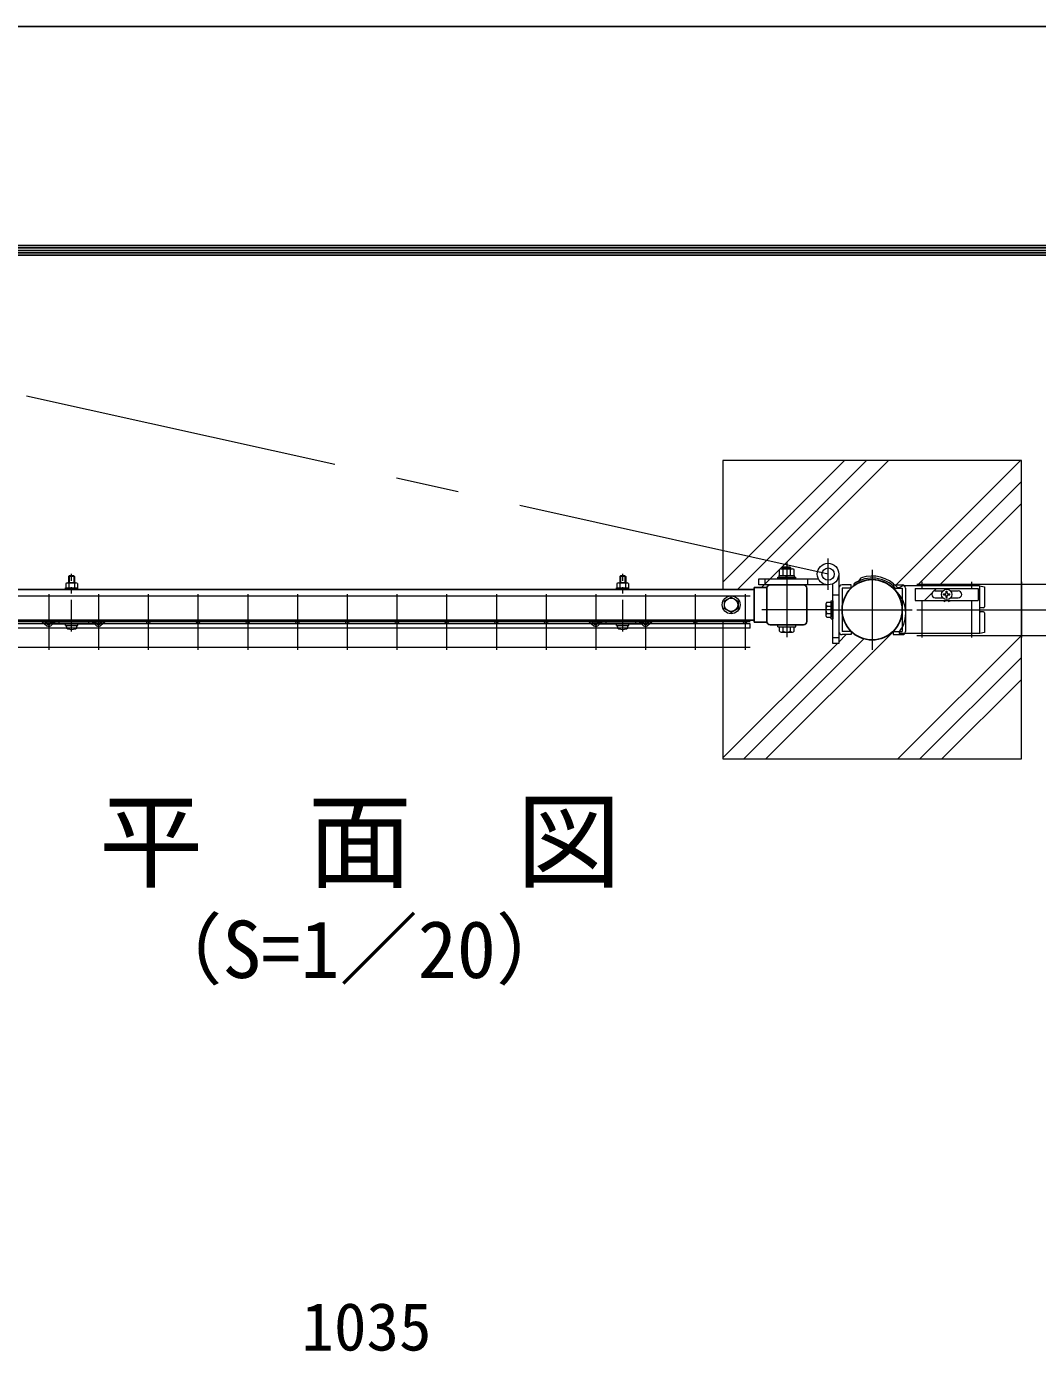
# Model space of a CAD drawing. Units: millimetres, scale not verified. Extents: x -4200 to 4200, y -2970 to 2970.
# Drawn here: x -2444 to -1428, y 1638 to 2970 of the extents above; entities that cross this region are included whole.
import ezdxf
from ezdxf.enums import TextEntityAlignment as Align

# ---------------------------------------------------------------- set-up
doc = ezdxf.new("R2010")
doc.units = ezdxf.units.MM
doc.header["$LTSCALE"] = 10
doc.linetypes.add('USER1', pattern=[50.8, 31.75, -6.35, 6.35, -6.35])
for name, color, linetype, lineweight in [('0-0_D-TTL-TXT', 7, 'Continuous', 25), ('0-3_D-STR1', 1, 'Continuous', 25), ('0-4_D-BMK', 2, 'USER1', 13), ('0-5_D-STR-DIM', 7, 'Continuous', 13), ('0-8_D-STR3', 3, 'Continuous', 13), ('0-9_D-DCR-HCH', 7, 'Continuous', 13), ('0-B_D-TTL', 7, 'Continuous', 25), ('0-C_D-STR2', 7, 'Continuous', 13)]:
    doc.layers.add(name, color=color, linetype=linetype, lineweight=lineweight)
doc.styles.add('ＭＳ ゴシック', font='')
doc.styles.get('ＭＳ ゴシック').set_extended_font_data('MS Gothic')

# ---------------------------------------------------------------- blocks, each defined once
blk = doc.blocks.new('A$C5ded3bdc')
at = {"layer": '0-4_D-BMK'}
blk.add_line((0, -75), (0, 504), dxfattribs=at)
at = {"layer": '0-8_D-STR3'}
for p, q in [((-57.5, 404.8), (-57.5, 363)), ((-43.3, 413), (43.3, 413)), ((-23, 484), (-30, 477)), ((30, 477), (-30, 477)), ((-30, 477), (-30, 413)), ((-29.1, 404.8), (-29.1, 363)), ((-23, 484), (-23, 413)), ((23, 484), (-23, 484)), ((23, 484), (23, 413)), ((23, 484), (30, 477)), ((29.1, 404.8), (29.1, 363)), ((30, 477), (30, 413)), ((57.5, 404.8), (57.5, 363)), ((-62.5, 363), (62.5, 363)), ((-62.5, 347), (-62.5, 363)), ((-62.5, 347), (62.5, 347)), ((-57.5, 363), (57.5, 363)), ((62.5, 347), (62.5, 363)), ((-62.5, 0), (62.5, 0)), ((-62.5, -16), (-62.5, 0)), ((62.5, -16), (62.5, 0)), ((-62.5, -16), (62.5, -16)), ((-51.8, -16), (51.8, -16)), ((-51.8, -31.3), (-51.8, -16)), ((51.8, -31.6), (51.8, -16))]:
    blk.add_line(p, q, dxfattribs=at)
for centre, radius, start, end in [((-43.3, 396.6), 16.4, 30, 150), ((0, 357.2), 55.8, 58.543, 121.457), ((43.3, 396.6), 16.4, 30, 150), ((-32.8, -31.3), 19, 180, 253.92714), ((0.7, 85), 140, 253.92714, 285.41383), ((32.8, -31.6), 19, 285.41383, 0)]:
    blk.add_arc(centre, radius, start, end, dxfattribs=at)

msp = doc.modelspace()

# ---------------------------------------------------------------- linework, layer by layer
at = {"layer": '0-3_D-STR1'}
for p, q in [((-2530.8, 2404.24), (-1712.8, 2404.24)), ((-1712.8, 2406.19), (-1712.8, 2371.29)), ((-1712.8, 2406.19), (-1699.8, 2406.19)), ((-1712.8, 2406.19), (-1712.8, 2371.29)), ((-1712.8, 2406.19), (-1699.8, 2406.19)), ((-1699.8, 2371.94), (-1699.8, 2405.54)), ((-1696.6, 2408.74), (-1663, 2408.74)), ((-1666.8, 2408.74), (-1692.8, 2408.74)), ((-1659.8, 2405.54), (-1659.8, 2371.94)), ((-1712.8, 2373.24), (-2530.8, 2373.24)), ((-1712.8, 2371.29), (-1699.8, 2371.29)), ((-1712.8, 2371.29), (-1699.8, 2371.29)), ((-1696.6, 2368.74), (-1663, 2368.74))]:
    msp.add_line(p, q, dxfattribs=at)
msp.add_circle((-1594.05, 2383.74), 30.25, dxfattribs=at)
for centre, start, end in [((-1696.6, 2405.54), 90.00008, 179.99897), ((-1663, 2405.54), 0, 90.00008), ((-1696.6, 2371.94), 179.99897, 269.99957), ((-1663, 2371.94), 269.99957, 0)]:
    msp.add_arc(centre, 3.2, start, end, dxfattribs=at)
at = {"layer": '0-4_D-BMK'}
for p, q in [((-1638.37, 2419.59), (-2571.58, 2626.76)), ((-1679.8, 2431.74), (-1679.8, 2356.24)), ((-1638.37, 2403.91), (-1638.37, 2435.28)), ((-1594.05, 2423.99), (-1594.05, 2343.49)), ((-1634.3, 2383.74), (-1705.1, 2383.74)), ((-1634.3, 2383.74), (-1553.8, 2383.74))]:
    msp.add_line(p, q, dxfattribs=at)
at = {"layer": '0-5_D-STR-DIM'}
msp.add_lwpolyline([(-1744.05, 2373.24), (-1744.05, 2233.74), (-1444.05, 2233.74), (-1444.05, 2533.74), (-1744.05, 2533.74), (-1744.05, 2404.24)], dxfattribs=at)
at = {"layer": '0-8_D-STR3'}
for p, q in [((-1687.3, 2418.34), (-1687.3, 2424.14)), ((-1685.57, 2424.84), (-1674.03, 2424.84)), ((-1683.8, 2425.74), (-1682.8, 2426.74)), ((-1683.8, 2424.84), (-1683.8, 2425.74)), ((-1683.55, 2418.34), (-1683.55, 2424.14)), ((-1676.8, 2424.84), (-1676.8, 2426.74)), ((-1676.05, 2418.34), (-1676.05, 2424.14)), ((-1675.8, 2424.84), (-1675.8, 2425.74)), ((-1672.3, 2418.34), (-1672.3, 2424.14)), ((-1708.08, 2414.74), (-1648.07, 2414.74)), ((-1702.08, 2414.74), (-1702.08, 2408.74)), ((-1688.8, 2414.74), (-1688.8, 2416.34)), ((-1688.8, 2416.34), (-1670.8, 2416.34)), ((-1670.8, 2414.74), (-1688.8, 2414.74)), ((-1687.5, 2416.34), (-1672.1, 2416.34)), ((-1687.3, 2418.34), (-1672.3, 2418.34)), ((-1680.86, 2416.34), (-1679.71, 2418.34)), ((-1680.17, 2416.34), (-1679.02, 2418.34)), ((-1672.1, 2416.34), (-1672.1, 2418.34)), ((-1670.8, 2414.74), (-1670.8, 2416.34)), ((-1659.08, 2414.74), (-1659.08, 2408.74)), ((-1607.51, 2412.61), (-1604.92, 2415.8)), ((-1633.52, 2349.88), (-1633.52, 2409.89)), ((-1633.52, 2398.88), (-1627.52, 2398.88)), ((-1615.02, 2405.54), (-1624.32, 2405.54)), ((-1624.32, 2405.54), (-1624.32, 2361.94)), ((-1611.4, 2408.52), (-1612.31, 2409.83)), ((-1573.07, 2405.54), (-1573.07, 2408.74)), ((-1573.07, 2408.74), (-1563.77, 2408.74)), ((-1573.07, 2405.54), (-1563.77, 2405.54)), ((-1567.21, 2405.84), (-1567.68, 2405.84)), ((-1563.13, 2407.74), (-1567.21, 2405.84)), ((-1563.77, 2405.54), (-1563.77, 2361.94)), ((-1486.05, 2407.74), (-1563.13, 2407.74)), ((-1560.57, 2405.54), (-1560.57, 2361.94)), ((-1550.8, 2405.17), (-1550.8, 2393.17)), ((-1530.55, 2402.67), (-1522.96, 2402.67)), ((-1522.2, 2399.67), (-1520.55, 2399.67)), ((-1522.2, 2398.67), (-1522.2, 2399.67)), ((-1522.2, 2398.67), (-1520.55, 2398.67)), ((-1519.55, 2400.67), (-1519.55, 2402.32)), ((-1519.55, 2402.32), (-1518.55, 2402.32)), ((-1519.55, 2396.02), (-1519.55, 2397.67)), ((-1518.55, 2400.67), (-1518.55, 2402.32)), ((-1518.55, 2396.02), (-1518.55, 2397.67)), ((-1517.55, 2399.67), (-1515.9, 2399.67)), ((-1517.55, 2398.67), (-1515.9, 2398.67)), ((-1515.9, 2398.67), (-1515.9, 2399.67)), ((-1515.13, 2402.67), (-1507.55, 2402.67)), ((-1486.05, 2407.74), (-1486.05, 2359.74)), ((-1486.05, 2407.74), (-1481.05, 2406.74)), ((-1481.05, 2406.74), (-1481.05, 2386.74)), ((-1735.8, 2396.49), (-1742.8, 2392.45)), ((-1742.8, 2392.45), (-1742.8, 2385.04)), ((-1735.8, 2380.99), (-1742.8, 2385.04)), ((-1735.8, 2396.49), (-1728.8, 2392.45)), ((-1735.8, 2380.99), (-1728.8, 2385.04)), ((-1728.8, 2392.45), (-1728.8, 2385.04)), ((-1640.62, 2389.37), (-1640.62, 2378.11)), ((-1639.54, 2391.24), (-1635.12, 2391.24)), ((-1639.54, 2387.5), (-1635.12, 2387.5)), ((-1635.12, 2374.74), (-1635.12, 2392.74)), ((-1635.12, 2391.24), (-1635.12, 2376.24)), ((-1550.8, 2393.17), (-1487.3, 2393.17)), ((-1530.55, 2395.67), (-1522.96, 2395.67)), ((-1520.65, 2393.17), (-1520.93, 2392.15)), ((-1519.55, 2396.02), (-1518.55, 2396.02)), ((-1517.44, 2393.17), (-1517.16, 2392.15)), ((-1515.13, 2395.67), (-1507.55, 2395.67)), ((-1482.05, 2385.74), (-1485.05, 2385.74)), ((-2428.51, 2371.73), (-2427.47, 2372.94)), ((-2428.51, 2371.73), (-2423.8, 2367.68)), ((-2427.47, 2372.94), (-2422.76, 2368.89)), ((-2418.87, 2370.73), (-2420.86, 2368.91)), ((-2417.8, 2371.14), (-2415.3, 2371.14)), ((-2415.3, 2372.94), (-2378.3, 2372.94)), ((-2415.3, 2371.14), (-2415.3, 2372.94)), ((-2378.3, 2371.14), (-2415.3, 2371.14)), ((-2411.8, 2371.14), (-2411.8, 2369.54)), ((-2381.8, 2371.14), (-2381.8, 2369.54)), ((-2378.3, 2371.14), (-2378.3, 2372.94)), ((-2378.3, 2371.14), (-2375.8, 2371.14)), ((-2374.72, 2370.73), (-2372.73, 2368.91)), ((-2366.13, 2372.94), (-2370.84, 2368.89)), ((-2365.08, 2371.73), (-2369.79, 2367.68)), ((-2365.08, 2371.73), (-2366.13, 2372.94)), ((-1878.51, 2371.73), (-1877.47, 2372.94)), ((-1878.51, 2371.73), (-1873.8, 2367.68)), ((-1877.47, 2372.94), (-1872.76, 2368.89)), ((-1868.87, 2370.73), (-1870.86, 2368.91)), ((-1867.8, 2371.14), (-1865.3, 2371.14)), ((-1865.3, 2372.94), (-1828.3, 2372.94)), ((-1865.3, 2371.14), (-1865.3, 2372.94)), ((-1828.3, 2371.14), (-1865.3, 2371.14)), ((-1861.8, 2371.14), (-1861.8, 2369.54)), ((-1831.8, 2371.14), (-1831.8, 2369.54)), ((-1828.3, 2371.14), (-1828.3, 2372.94)), ((-1828.3, 2371.14), (-1825.8, 2371.14)), ((-1824.72, 2370.73), (-1822.73, 2368.91)), ((-1816.13, 2372.94), (-1820.84, 2368.89)), ((-1815.08, 2371.73), (-1819.79, 2367.68)), ((-1815.08, 2371.73), (-1816.13, 2372.94)), ((-1639.54, 2379.99), (-1635.12, 2379.99)), ((-1639.54, 2376.24), (-1635.12, 2376.24)), ((-1635.12, 2374.74), (-1633.52, 2374.74)), ((-1482.05, 2381.74), (-1485.05, 2381.74)), ((-1481.05, 2380.74), (-1481.05, 2360.74)), ((-2417.8, 2369.54), (-2419.78, 2367.73)), ((-2417.8, 2369.54), (-2375.8, 2369.54)), ((-2375.8, 2369.54), (-2373.81, 2367.73)), ((-1867.8, 2369.54), (-1869.78, 2367.73)), ((-1867.8, 2369.54), (-1825.8, 2369.54)), ((-1825.8, 2369.54), (-1823.81, 2367.73)), ((-1688.8, 2368.74), (-1670.8, 2368.74)), ((-1688.8, 2366.74), (-1688.8, 2368.74)), ((-1688.8, 2366.74), (-1670.8, 2366.74)), ((-1687.3, 2362.32), (-1687.3, 2366.74)), ((-1687.3, 2366.74), (-1672.3, 2366.74)), ((-1685.43, 2361.24), (-1674.17, 2361.24)), ((-1683.55, 2362.32), (-1683.55, 2366.74)), ((-1676.04, 2362.32), (-1676.04, 2366.74)), ((-1672.3, 2362.32), (-1672.3, 2366.74)), ((-1670.8, 2366.74), (-1670.8, 2368.74)), ((-1615.02, 2361.94), (-1624.32, 2361.94)), ((-1573.07, 2361.94), (-1563.77, 2361.94)), ((-1566.85, 2361.34), (-1566.85, 2359.74)), ((-1486.05, 2359.74), (-1566.85, 2359.74)), ((-1481.05, 2360.74), (-1485.78, 2359.8)), ((-1633.52, 2355.88), (-1627.52, 2355.88))]:
    msp.add_line(p, q, dxfattribs=at)
for points in [[(-1683.8, 2425.74), (-1675.8, 2425.74), (-1676.8, 2426.74)], [(-1682.8, 2424.84), (-1682.8, 2426.74), (-1676.8, 2426.74)], [(-1638.37, 2408.74), (-1708.08, 2408.74), (-1708.08, 2414.74)], [(-1687.5, 2416.34), (-1687.5, 2418.34), (-1672.1, 2418.34)], [(-1627.52, 2419.59), (-1627.52, 2349.88), (-1633.52, 2349.88)], [(-1606.83, 2411.16), (-1607.51, 2412.61), (-1604.92, 2415.8)], [(-1615.02, 2405.54), (-1615.02, 2408.74), (-1624.32, 2408.74)], [(-1550.8, 2405.17), (-1487.3, 2405.17), (-1487.3, 2393.17)], [(-1635.12, 2392.74), (-1633.52, 2392.74), (-1633.52, 2374.74)], [(-1615.02, 2361.94), (-1615.02, 2358.74), (-1624.32, 2358.74)], [(-1573.07, 2361.94), (-1573.07, 2358.74), (-1563.77, 2358.74)]]:
    msp.add_lwpolyline(points, dxfattribs=at)
for centre, radius in [((-1638.37, 2419.59), 10.85), ((-1638.37, 2419.59), 6.15), ((-1735.8, 2388.74), 9), ((-1519.05, 2399.17), 5.25), ((-1735.8, 2388.74), 6.71)]:
    msp.add_circle(centre, radius, dxfattribs=at)
for centre, radius, start, end in [((-1685.42, 2422), 2.85, 48.83491, 131.16509), ((-1679.8, 2414.45), 10.39, 68.85295, 111.14705), ((-1674.17, 2422), 2.85, 48.86505, 131.13495), ((-1594.05, 2383.74), 31.85, 41.66427, 125), ((-1594.05, 2383.74), 30.25, 40.82839, 125), ((-1594.05, 2383.74), 33.85, 41.95504, 108.73594), ((-1624.32, 2405.54), 3.2, 90, 180), ((-1590.49, 2380.22), 30.25, 321.39147, 50.00867), ((-1567.86, 2407.04), 3.2, 221.66427, 230.22461), ((-1567.68, 2407.44), 1.6, 221.95504, 270), ((-1563.77, 2405.54), 3.2, 360, 90), ((-1530.55, 2399.17), 3.5, 90, 270), ((-1520.55, 2400.67), 1, 270, 0), ((-1520.55, 2397.67), 1, 0, 90), ((-1517.55, 2400.67), 1, 180, 270), ((-1517.55, 2397.67), 1, 90, 180), ((-1507.55, 2399.17), 3.5, 270, 90), ((-1638.46, 2389.37), 2.16, 120, 240), ((-1633.54, 2383.74), 7.08, 147.93138, 212.06862), ((-1485.05, 2384.74), 1, 90, 180), ((-1482.05, 2386.74), 1, 270, 0), ((-2417.8, 2369.54), 1.6, 90, 132.38442), ((-2375.8, 2369.54), 1.6, 47.61558, 90), ((-1867.8, 2369.54), 1.6, 90, 132.38442), ((-1825.8, 2369.54), 1.6, 47.61558, 90), ((-1638.46, 2378.11), 2.16, 120, 240), ((-1485.05, 2382.74), 1, 180, 270), ((-1482.05, 2380.74), 1, 0, 90), ((-2421.82, 2369.97), 3.03, 229.26286, 312.38442), ((-2421.82, 2369.97), 1.43, 229.26286, 312.38442), ((-2371.77, 2369.97), 3.03, 227.61558, 310.73714), ((-2371.77, 2369.97), 1.43, 227.61558, 310.73714), ((-1871.82, 2369.97), 3.03, 229.26286, 312.38442), ((-1871.82, 2369.97), 1.43, 229.26286, 312.38442), ((-1821.77, 2369.97), 3.03, 227.61558, 310.73714), ((-1821.77, 2369.97), 1.43, 227.61558, 310.73714), ((-1685.43, 2363.4), 2.16, 210, 330), ((-1679.8, 2368.32), 7.08, 237.93138, 302.06862), ((-1674.17, 2363.4), 2.16, 210, 330), ((-1624.32, 2361.94), 3.2, 180, 270), ((-1563.77, 2361.94), 3.2, 270, 0)]:
    msp.add_arc(centre, radius, start, end, dxfattribs=at)
for major_axis, start_param, end_param in [((8.21, 0), 4.1228677, 4.4809795), ((-8.21, 0), 1.8022058, 2.1603176)]:
    msp.add_ellipse((-1519.05, 2399.17), major_axis=major_axis, ratio=0.879385, start_param=start_param, end_param=end_param, dxfattribs=at)
at = {"layer": '0-9_D-DCR-HCH'}
for p, q in [((-1744.05, 2411.53), (-1621.83, 2533.74)), ((-1729.24, 2404.24), (-1599.74, 2533.74)), ((-1687.08, 2424.31), (-1577.64, 2533.74)), ((-1570.06, 2408.74), (-1445.06, 2533.74)), ((-1548.96, 2407.74), (-1444.05, 2512.66)), ((-1526.86, 2407.74), (-1444.05, 2490.56)), ((-1705.19, 2406.19), (-1687.3, 2424.09)), ((-1541.43, 2393.17), (-1533.36, 2401.24)), ((-1532.67, 2401.93), (-1529.43, 2405.17)), ((-1700.86, 2233.74), (-1573.07, 2361.53)), ((-1627.52, 2351.28), (-1620.06, 2358.74)), ((-1568.28, 2233.74), (-1444.05, 2357.98)), ((-1744.05, 2234.75), (-1628.92, 2349.88)), ((-1722.96, 2233.74), (-1602.01, 2354.7)), ((-1546.18, 2233.74), (-1444.05, 2335.88)), ((-1524.08, 2233.74), (-1444.05, 2313.78))]:
    msp.add_line(p, q, dxfattribs=at)
at = {"layer": '0-B_D-TTL', "color": 2}
msp.add_lwpolyline([(-4200, 2970), (4200, 2970), (4200, -2970), (-4200, -2970)], close=True, dxfattribs=at)
at = {"layer": '0-B_D-TTL'}
for points in [[(-3930, 2750), (3930, 2750), (3930, -2750), (-3930, -2750)], [(-3927.5, 2747.5), (3927.5, 2747.5), (3927.5, -2747.5), (-3927.5, -2747.5)], [(-3925, 2745), (3925, 2745), (3925, -2745), (-3925, -2745)], [(-3922.5, 2742.5), (3922.5, 2742.5), (3922.5, -2742.5), (-3922.5, -2742.5)], [(-3920, 2740), (3920, 2740), (3920, -2740), (-3920, -2740)]]:
    msp.add_lwpolyline(points, close=True, dxfattribs=at)
at = {"layer": '0-C_D-STR2'}
for p, q in [((-1544.05, 2411.74), (-1544.05, 2405.17)), ((-1494.05, 2411.74), (-1494.05, 2405.17)), ((-1444.05, 2411.74), (-1444.05, 2355.74)), ((-2421.8, 2399.44), (-2421.8, 2343.44)), ((-2371.8, 2399.44), (-2371.8, 2343.44)), ((-2321.8, 2399.44), (-2321.8, 2343.44)), ((-2271.8, 2399.44), (-2271.8, 2343.44)), ((-2221.8, 2399.44), (-2221.8, 2343.44)), ((-2171.8, 2399.44), (-2171.8, 2343.44)), ((-2121.8, 2399.44), (-2121.8, 2343.44)), ((-2071.8, 2399.44), (-2071.8, 2343.44)), ((-2021.8, 2399.44), (-2021.8, 2343.44)), ((-1971.8, 2399.44), (-1971.8, 2343.44)), ((-1921.8, 2399.44), (-1921.8, 2343.44)), ((-1871.8, 2399.44), (-1871.8, 2343.44)), ((-1821.8, 2399.44), (-1821.8, 2343.44)), ((-1771.8, 2399.44), (-1771.8, 2343.44)), ((-1721.8, 2399.44), (-1721.8, 2343.44)), ((-1549.05, 2409.55), (-1244.05, 2409.55)), ((-1716.8, 2397.25), (-2526.8, 2397.25)), ((-1544.05, 2393.17), (-1544.05, 2355.74)), ((-1494.05, 2393.17), (-1494.05, 2355.74)), ((-1716.8, 2371.44), (-2526.8, 2371.44)), ((-1549.05, 2383.74), (-1244.05, 2383.74)), ((-1716.8, 2369.64), (-2526.8, 2369.64)), ((-1716.8, 2365.14), (-2526.8, 2365.14)), ((-1716.8, 2365.14), (-1716.8, 2369.64)), ((-1549.05, 2357.94), (-1244.05, 2357.94)), ((-1716.8, 2345.64), (-2526.8, 2345.64))]:
    msp.add_line(p, q, dxfattribs=at)
for centre in [(-2421.8, 2371.44), (-2371.8, 2371.44), (-2321.8, 2371.44), (-2271.8, 2371.44), (-2221.8, 2371.44), (-2171.8, 2371.44), (-2121.8, 2371.44), (-2071.8, 2371.44), (-2021.8, 2371.44), (-1971.8, 2371.44), (-1921.8, 2371.44), (-1871.8, 2371.44), (-1821.8, 2371.44), (-1771.8, 2371.44), (-1721.8, 2371.44)]:
    msp.add_circle(centre, 1.8, dxfattribs=at)

# ---------------------------------------------------------------- block references
at = {"layer": '0-5_D-STR-DIM', "xscale": 0.1, "yscale": 0.1}
for p in [(-2398.8, 2369.54), (-1844.8, 2369.54)]:
    msp.add_blockref('A$C5ded3bdc', p, dxfattribs=at)

# ---------------------------------------------------------------- texts
at = {"layer": '0-0_D-TTL-TXT', "style": 'ＭＳ ゴシック'}
for s, height, p in [('平\u3000面\u3000図', 76.98, (-2371.44, 2089.47)), ('（S=1／20）', 57.7, (-2325.96, 1996.28))]:
    msp.add_text(s, height=height, dxfattribs=at).set_placement(p, align=Align.BOTTOM_LEFT)
at = {"layer": '0-5_D-STR-DIM', "style": 'ＭＳ ゴシック'}
msp.add_text('1035', height=48.09, dxfattribs=at).set_placement((-2167.8, 1624.73), align=Align.BOTTOM_LEFT)

doc.saveas('drawing.dxf')
